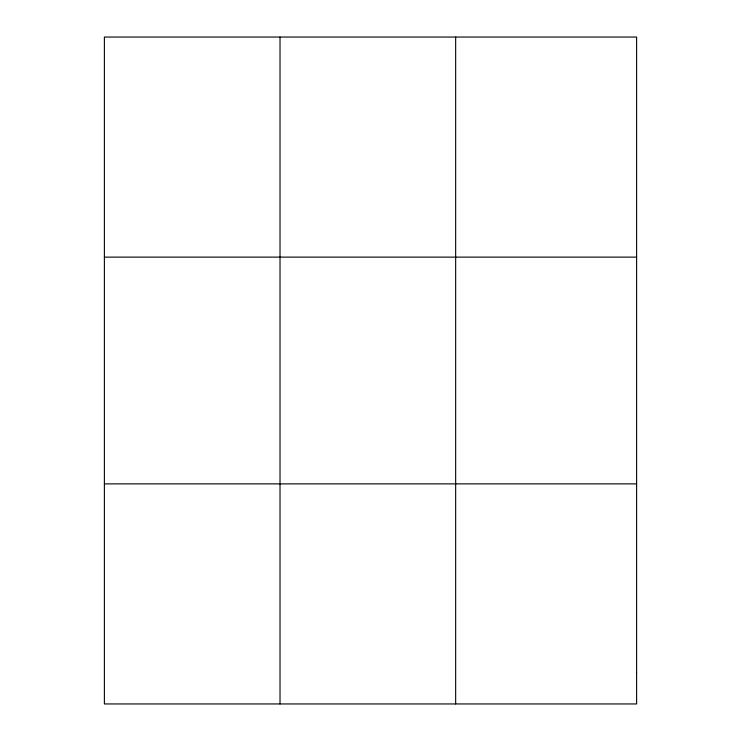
<?xml version="1.0" encoding="UTF-8"?>
<svg xmlns="http://www.w3.org/2000/svg" width="741" height="741" viewBox="0 0 741 741"><rect width="100%" height="100%" fill="white"/><g stroke="black" fill="none" stroke-linecap="round" stroke-linejoin="round"><path stroke-width="1.11" d="M280.024 703.95L280.024 37.05M455.659 703.95L455.659 37.05M104.388 257.127L636.612 257.127M104.388 483.873L636.612 483.873M636.612 672.513L636.612 703.95L104.388 703.95L104.388 37.05L636.612 37.05L636.612 672.513"/></g></svg>
